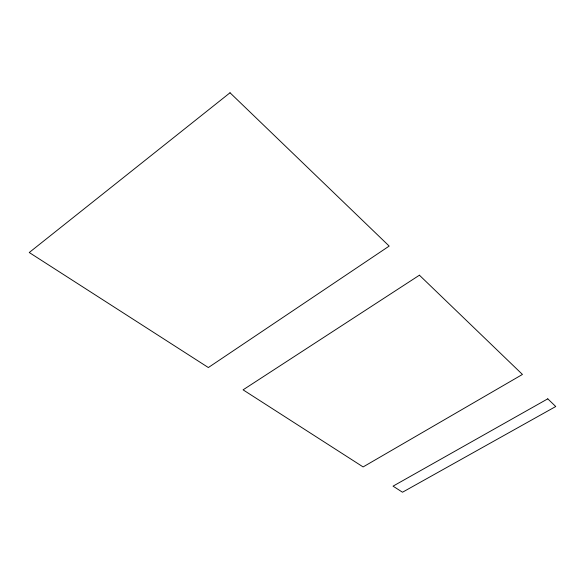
<?xml version="1.0" encoding="UTF-8"?>
<svg xmlns="http://www.w3.org/2000/svg" width="585" height="585" viewBox="0 0 585 585"><rect width="100%" height="100%" fill="white"/><g stroke="black" fill="none" stroke-linecap="round" stroke-linejoin="round"><path stroke-width="0.88" d="M230.022 92.774L29.25 252.515L208.348 367.541L389.186 246.08L230.022 92.774M419.423 275.206L243.075 389.837L363.117 466.932L522.449 374.444L419.423 275.206M547.772 398.831L393.04 486.15L402.502 492.226L555.75 406.516L547.772 398.831"/></g></svg>
